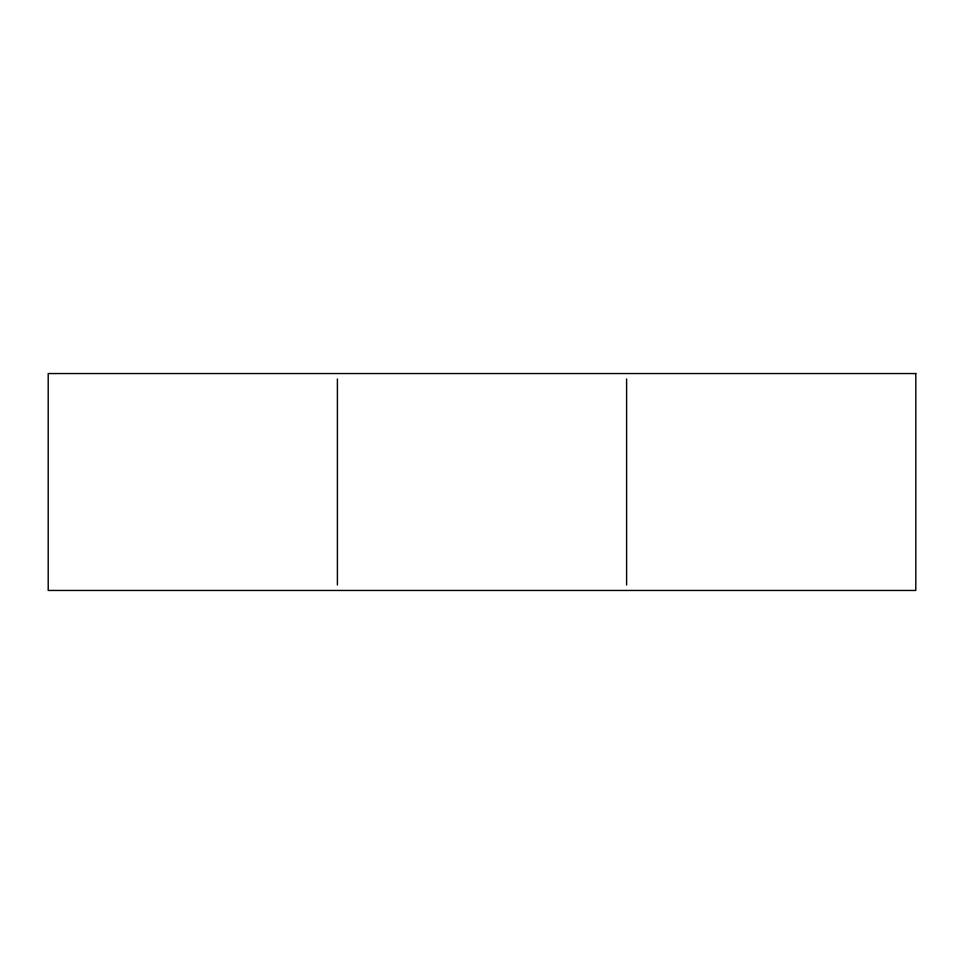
<?xml version="1.0" encoding="UTF-8"?>
<svg xmlns="http://www.w3.org/2000/svg" width="964" height="964" viewBox="0 0 964 964"><rect width="100%" height="100%" fill="white"/><g stroke="black" fill="none" stroke-linecap="round" stroke-linejoin="round"><path stroke-width="1.45" d="M626.6 378.973L626.6 585.028M337.4 378.973L337.4 585.028M915.8 373.55L48.2 373.55L48.2 590.45L915.8 590.45L915.8 373.55"/></g></svg>
